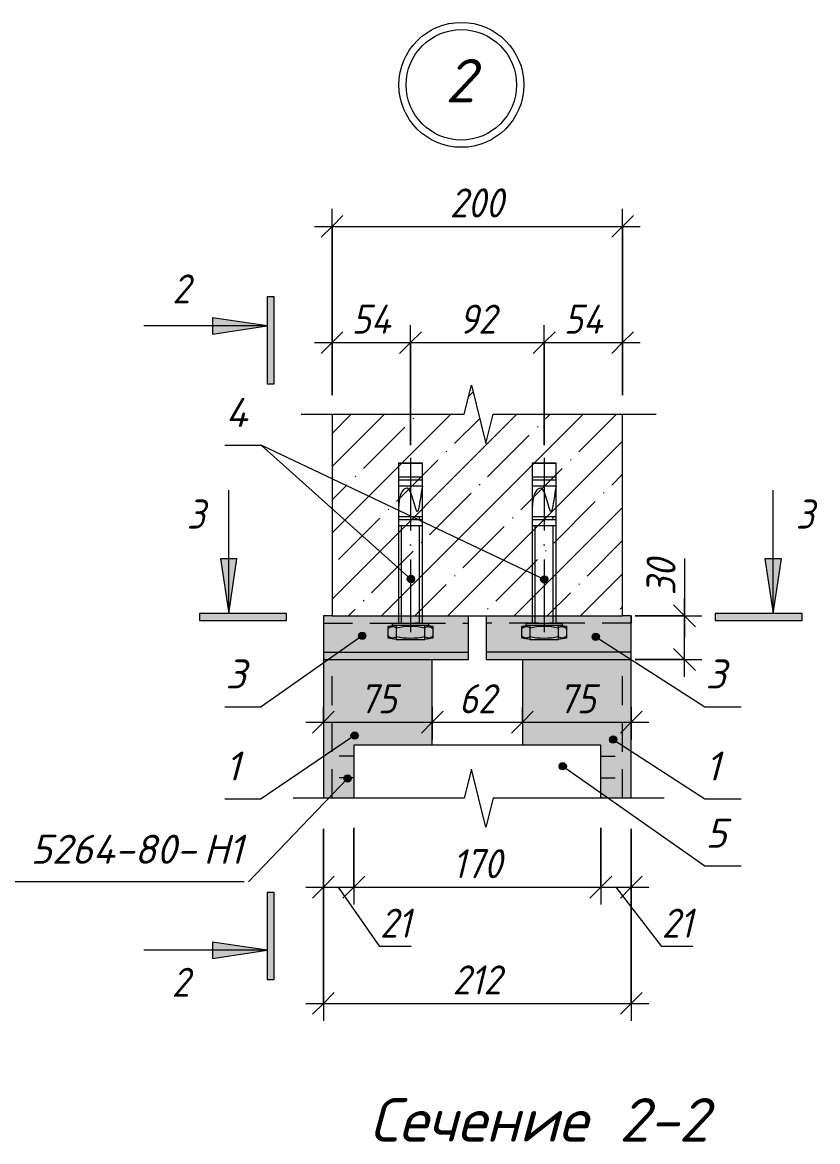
# Model space of a CAD drawing. Header units: millimetres. Extents: x 1525 to 46824, y -520 to 14115.
# Drawn here: x 34330 to 34878, y 3979 to 4749 of the extents above; entities that cross this region are included whole.
import ezdxf

# ---------------------------------------------------------------- set-up
doc = ezdxf.new("R2010")
doc.units = ezdxf.units.MM
for name, pattern in [('200_ШТРИХ_ш1п0_6_', [32, 20, -12]), ('50_200_ШТРИХ_1Т_ш5_п1_п1_', [70, 50, -10, 0, -10]), ('IMPORT-Невидимая', [39.122222, 28.222222, -10.9])]:
    doc.linetypes.add(name, pattern=pattern)
for name, color, linetype, lineweight in [('A-ANNO-DIMS', 7, 'Continuous', 9), ('A-ANNO-DIMS-10', 7, 'Continuous', 9), ('A-ANNO-NOTE', 7, 'Continuous', 9), ('A-DETL', 7, 'Continuous', 9), ('A-DETL-1', 7, 'Continuous', 5), ('A-DETL-2', 7, '200_ШТРИХ_ш1п0_6_', 5), ('A-DETL-3', 7, 'Continuous', 20), ('A-DETL-4', 7, 'IMPORT-Невидимая', 5), ('A-DETL-5', 7, '50_200_ШТРИХ_1Т_ш5_п1_п1_', 5), ('A-DETL-GENF', 7, 'Continuous', 9), ('A-DETL-GENF-1', 7, 'Continuous', 5), ('G-ANNO-TEXT', 7, 'Continuous', 9)]:
    doc.layers.add(name, color=color, linetype=linetype, lineweight=lineweight)
doc.layers.add('A-DETL-GENF-2', color=7, linetype='Continuous', lineweight=9, true_color=0xffffff)
doc.styles.add('ISOCPEUR_B_I', font='', dxfattribs={"height": 30})
doc.styles.add('ISOCPEUR_I_3', font='isocpeui.ttf', dxfattribs={"width": 0.9, "height": 20})
doc.styles.add('ISOCPEUR_I_5', font='isocpeui.ttf', dxfattribs={"height": 20})
doc.styles.get('ISOCPEUR_B_I').set_extended_font_data('ISOCPEUR', italic=True, bold=True)
doc.dimstyles.new('ISO-2_0_0_9К_СРЕДНИЙ_1', dxfattribs={"dimscale": 304.8, "dimtxt": 19.919624, "dimasz": 0.049213, "dimexe": 0.03937, "dimexo": 0, "dimgap": 0, "dimtad": 1, "dimdec": 0, "dimzin": 0, "dimdsep": 46, "dimtxsty": 'ISOCPEUR_I_3', "dimblk1": 'OBLIQUE', "dimblk2": 'OBLIQUE', "dimsah": 1, "dimcen": 0.09, "dimdle": 0.03937, "dimazin": 0, "dimtfac": 1, "dimtdec": 4, "dimtix": 1, "dimtmove": 0, "dimatfit": 3, "dimfxl": 1, "dimtvp": 1, "dimtolj": 1, "dimtzin": 0, "dimarcsym": 2})
doc.dimstyles.new('ISO-2_0_0_9К_СРЕДНИЙ_3', dxfattribs={"dimscale": 304.8, "dimtxt": 19.919624, "dimasz": 0.049213, "dimexe": 0.03937, "dimexo": 0, "dimgap": 0, "dimtad": 1, "dimdec": 0, "dimzin": 0, "dimdsep": 46, "dimtxsty": 'ISOCPEUR_I_3', "dimblk1": 'OBLIQUE', "dimblk2": 'OBLIQUE', "dimsah": 1, "dimcen": 0.09, "dimdle": 0.03937, "dimazin": 0, "dimtfac": 1, "dimtdec": 4, "dimtix": 1, "dimtmove": 1, "dimatfit": 3, "dimfxl": 1, "dimtvp": 1, "dimtolj": 1, "dimtzin": 0, "dimarcsym": 2})

# ---------------------------------------------------------------- blocks, each defined once
blk = doc.blocks.new('DET_Линия разрыва - Линия разрыва-25057212-АР1_Фахверк из 2-х уголков Ф-18_2_ Ф-27_2_Узлы 3 эт_')
at = {"layer": 'A-DETL-GENF'}
for p, q in [((-5, 20), (-10, 0)), ((5, -20), (-5, 20)), ((-10, 0), (-127.72, 0)), ((10, 0), (5, -20)), ((127.72, 0), (10, 0))]:
    blk.add_line(p, q, dxfattribs=at)
blk = doc.blocks.new('DET_Линия разрыва - Линия разрыва-25057213-АР1_Фахверк из 2-х уголков Ф-18_2_ Ф-27_2_Узлы 3 эт_')
at = {"layer": 'A-DETL-GENF'}
for p, q in [((-5, 20), (-10, 0)), ((5, -20), (-5, 20)), ((-10, 0), (-122.1, 0)), ((10, 0), (5, -20)), ((122.1, 0), (10, 0))]:
    blk.add_line(p, q, dxfattribs=at)
blk = doc.blocks.new('DIMBLOCK229-АР1_Фахверк из 2-х уголков Ф-18_2_ Ф-27_2_Узлы 3 эт_')
at = {"layer": 'A-ANNO-DIMS-10'}
for p, q in [((34543.59, 4492.9), (34543.59, 4541.02)), ((34597.59, 4458.33), (34597.59, 4541.02)), ((34531.59, 4529.02), (34597.59, 4529.02)), ((34543.59, 4529.02), (34543.59, 4492.9)), ((34597.59, 4529.02), (34597.59, 4458.33))]:
    blk.add_line(p, q, dxfattribs=at)
at = {"layer": 'A-ANNO-DIMS-10', "lineweight": 20}
for p, q in [((34543.59, 4529.02), (34551.09, 4536.52)), ((34597.59, 4529.02), (34605.09, 4536.52)), ((34543.59, 4529.02), (34536.09, 4521.52)), ((34597.59, 4529.02), (34590.09, 4521.52))]:
    blk.add_line(p, q, dxfattribs=at)
at = {"layer": 'A-ANNO-DIMS-10', "color": 0, "insert": (34557.18, 4555.15), "char_height": 20, "width": 32.1779, "attachment_point": 1, "line_spacing_factor": 1.149209, "style": 'ISOCPEUR_I_3'}
blk.add_mtext('54', dxfattribs=at)
blk = doc.blocks.new('_Oblique')
at = {"color": 0, "linetype": 'ByBlock', "lineweight": -2}
blk.add_line((-0.5, -0.5), (0.5, 0.5), dxfattribs=at)
blk = doc.blocks.new('DIMBLOCK230-АР1_Фахверк из 2-х уголков Ф-18_2_ Ф-27_2_Узлы 3 эт_')
at = {"layer": 'A-ANNO-DIMS-10'}
for p, q in [((34597.59, 4458.33), (34597.59, 4541.02)), ((34689.59, 4458.33), (34689.59, 4541.02)), ((34597.59, 4529.02), (34689.59, 4529.02)), ((34597.59, 4529.02), (34597.59, 4458.33)), ((34689.59, 4529.02), (34689.59, 4458.33))]:
    blk.add_line(p, q, dxfattribs=at)
at = {"layer": 'A-ANNO-DIMS-10', "lineweight": 20}
for p, q in [((34597.59, 4529.02), (34605.09, 4536.52)), ((34689.59, 4529.02), (34697.09, 4536.52)), ((34597.59, 4529.02), (34590.09, 4521.52)), ((34689.59, 4529.02), (34682.09, 4521.52))]:
    blk.add_line(p, q, dxfattribs=at)
at = {"layer": 'A-ANNO-DIMS-10', "color": 0, "insert": (34630.95, 4555.15), "char_height": 20, "width": 30.3391, "attachment_point": 1, "line_spacing_factor": 1.149209, "style": 'ISOCPEUR_I_3'}
blk.add_mtext('92', dxfattribs=at)
blk = doc.blocks.new('DIMBLOCK231-АР1_Фахверк из 2-х уголков Ф-18_2_ Ф-27_2_Узлы 3 эт_')
at = {"layer": 'A-ANNO-DIMS-10'}
for p, q in [((34689.59, 4458.33), (34689.59, 4541.02)), ((34743.59, 4492.9), (34743.59, 4541.02)), ((34689.59, 4529.02), (34755.59, 4529.02)), ((34689.59, 4529.02), (34689.59, 4458.33)), ((34743.59, 4529.02), (34743.59, 4492.9))]:
    blk.add_line(p, q, dxfattribs=at)
at = {"layer": 'A-ANNO-DIMS-10', "lineweight": 20}
for p, q in [((34689.59, 4529.02), (34697.09, 4536.52)), ((34743.59, 4529.02), (34751.09, 4536.52)), ((34689.59, 4529.02), (34682.09, 4521.52)), ((34743.59, 4529.02), (34736.09, 4521.52))]:
    blk.add_line(p, q, dxfattribs=at)
at = {"layer": 'A-ANNO-DIMS-10', "color": 0, "insert": (34703.18, 4555.15), "char_height": 20, "width": 32.1779, "attachment_point": 1, "line_spacing_factor": 1.149209, "style": 'ISOCPEUR_I_3'}
blk.add_mtext('54', dxfattribs=at)
blk = doc.blocks.new('DIMBLOCK232-АР1_Фахверк из 2-х уголков Ф-18_2_ Ф-27_2_Узлы 3 эт_')
at = {"layer": 'A-ANNO-DIMS-10'}
for p, q in [((34612.59, 4278.34), (34612.59, 4255.73)), ((34612.59, 4267.73), (34612.59, 4278.34)), ((34674.59, 4278.34), (34674.59, 4255.73)), ((34674.59, 4267.73), (34674.59, 4278.34)), ((34600.59, 4267.73), (34686.59, 4267.73))]:
    blk.add_line(p, q, dxfattribs=at)
at = {"layer": 'A-ANNO-DIMS-10', "lineweight": 20}
for p, q in [((34612.59, 4267.73), (34620.09, 4275.23)), ((34674.59, 4267.73), (34682.09, 4275.23)), ((34612.59, 4267.73), (34605.09, 4260.23)), ((34674.59, 4267.73), (34667.09, 4260.23))]:
    blk.add_line(p, q, dxfattribs=at)
at = {"layer": 'A-ANNO-DIMS-10', "color": 0, "insert": (34630.95, 4293.86), "char_height": 20, "width": 30.3391, "attachment_point": 1, "line_spacing_factor": 1.149209, "style": 'ISOCPEUR_I_3'}
blk.add_mtext('62', dxfattribs=at)
blk = doc.blocks.new('DIMBLOCK233-АР1_Фахверк из 2-х уголков Ф-18_2_ Ф-27_2_Узлы 3 эт_')
at = {"layer": 'A-ANNO-DIMS-10'}
for p, q in [((34537.59, 4278.34), (34537.59, 4255.73)), ((34537.59, 4267.73), (34537.59, 4278.34)), ((34612.59, 4278.34), (34612.59, 4255.73)), ((34612.59, 4267.73), (34612.59, 4278.34)), ((34525.59, 4267.73), (34624.59, 4267.73))]:
    blk.add_line(p, q, dxfattribs=at)
at = {"layer": 'A-ANNO-DIMS-10', "lineweight": 20}
for p, q in [((34537.59, 4267.73), (34545.09, 4275.23)), ((34612.59, 4267.73), (34620.09, 4275.23)), ((34537.59, 4267.73), (34530.09, 4260.23)), ((34612.59, 4267.73), (34605.09, 4260.23))]:
    blk.add_line(p, q, dxfattribs=at)
at = {"layer": 'A-ANNO-DIMS-10', "color": 0, "insert": (34562.45, 4293.86), "char_height": 20, "width": 30.3391, "attachment_point": 1, "line_spacing_factor": 1.149209, "style": 'ISOCPEUR_I_3'}
blk.add_mtext('75', dxfattribs=at)
blk = doc.blocks.new('DIMBLOCK234-АР1_Фахверк из 2-х уголков Ф-18_2_ Ф-27_2_Узлы 3 эт_')
at = {"layer": 'A-ANNO-DIMS-10'}
for p, q in [((34674.59, 4278.34), (34674.59, 4255.73)), ((34674.59, 4267.73), (34674.59, 4278.34)), ((34749.59, 4278.34), (34749.59, 4255.73)), ((34749.59, 4267.73), (34749.59, 4278.34)), ((34662.59, 4267.73), (34761.59, 4267.73))]:
    blk.add_line(p, q, dxfattribs=at)
at = {"layer": 'A-ANNO-DIMS-10', "lineweight": 20}
for p, q in [((34674.59, 4267.73), (34682.09, 4275.23)), ((34749.59, 4267.73), (34757.09, 4275.23)), ((34674.59, 4267.73), (34667.09, 4260.23)), ((34749.59, 4267.73), (34742.09, 4260.23))]:
    blk.add_line(p, q, dxfattribs=at)
at = {"layer": 'A-ANNO-DIMS-10', "color": 0, "insert": (34699.45, 4293.86), "char_height": 20, "width": 30.3391, "attachment_point": 1, "line_spacing_factor": 1.149209, "style": 'ISOCPEUR_I_3'}
blk.add_mtext('75', dxfattribs=at)
blk = doc.blocks.new('DIMBLOCK235-АР1_Фахверк из 2-х уголков Ф-18_2_ Ф-27_2_Узлы 3 эт_')
at = {"layer": 'A-ANNO-DIMS-10'}
for p, q in [((34537.59, 4194.31), (34537.59, 4062.19)), ((34537.59, 4074.19), (34537.59, 4194.31)), ((34749.59, 4194.31), (34749.59, 4062.19)), ((34749.59, 4074.19), (34749.59, 4194.31)), ((34525.59, 4074.19), (34761.59, 4074.19))]:
    blk.add_line(p, q, dxfattribs=at)
at = {"layer": 'A-ANNO-DIMS-10', "lineweight": 20}
for p, q in [((34537.59, 4074.19), (34545.09, 4081.69)), ((34749.59, 4074.19), (34757.09, 4081.69)), ((34537.59, 4074.19), (34530.09, 4066.69)), ((34749.59, 4074.19), (34742.09, 4066.69))]:
    blk.add_line(p, q, dxfattribs=at)
at = {"layer": 'A-ANNO-DIMS-10', "color": 0, "insert": (34626.55, 4100.32), "char_height": 20, "width": 40.9118, "attachment_point": 1, "line_spacing_factor": 1.149209, "style": 'ISOCPEUR_I_3'}
blk.add_mtext('212', dxfattribs=at)
blk = doc.blocks.new('DIMBLOCK236-АР1_Фахверк из 2-х уголков Ф-18_2_ Ф-27_2_Узлы 3 эт_')
at = {"layer": 'A-ANNO-DIMS-10'}
for p, q in [((34786.18, 4380.29), (34786.18, 4355)), ((34786.18, 4355), (34786.18, 4325.91)), ((34786.18, 4298.91), (34786.18, 4352.91)), ((34752.19, 4340.91), (34798.18, 4340.91)), ((34786.18, 4340.91), (34752.19, 4340.91)), ((34752.19, 4310.91), (34798.18, 4310.91)), ((34786.18, 4310.91), (34752.19, 4310.91))]:
    blk.add_line(p, q, dxfattribs=at)
at = {"layer": 'A-ANNO-DIMS-10', "lineweight": 20}
for p, q in [((34786.18, 4340.91), (34778.68, 4348.41)), ((34786.18, 4340.91), (34793.68, 4333.41)), ((34786.18, 4310.91), (34778.68, 4318.41)), ((34786.18, 4310.91), (34793.68, 4303.41))]:
    blk.add_line(p, q, dxfattribs=at)
at = {"layer": 'A-ANNO-DIMS-10', "color": 0, "insert": (34760.05, 4355), "char_height": 20, "width": 30.3391, "attachment_point": 1, "rotation": 90, "line_spacing_factor": 1.149209, "style": 'ISOCPEUR_I_3'}
blk.add_mtext('30', dxfattribs=at)
blk = doc.blocks.new('_AT__Текстовая выноска1 - _AT__Текстовая выноска-30601245-АР1_Фахверк из 2-х уголков Ф-18_2_ Ф-27_2_Узлы 3 эт_')
at = {"layer": 'A-ANNO-NOTE'}
blk.add_line((0, 0), (2.5, 0), dxfattribs=at)
blk = doc.blocks.new('DIMBLOCK237-АР1_Фахверк из 2-х уголков Ф-18_2_ Ф-27_2_Узлы 3 эт_')
at = {"layer": 'A-ANNO-DIMS-10'}
for p, q in [((34543.59, 4510.87), (34543.59, 4621.02)), ((34743.59, 4510.87), (34743.59, 4621.02)), ((34531.59, 4609.02), (34755.59, 4609.02)), ((34543.59, 4609.02), (34543.59, 4510.87)), ((34743.59, 4609.02), (34743.59, 4510.87))]:
    blk.add_line(p, q, dxfattribs=at)
at = {"layer": 'A-ANNO-DIMS-10', "lineweight": 20}
for p, q in [((34543.59, 4609.02), (34551.09, 4616.52)), ((34743.59, 4609.02), (34751.09, 4616.52)), ((34543.59, 4609.02), (34536.09, 4601.52)), ((34743.59, 4609.02), (34736.09, 4601.52))]:
    blk.add_line(p, q, dxfattribs=at)
at = {"layer": 'A-ANNO-DIMS-10', "color": 0, "insert": (34624.63, 4635.15), "char_height": 20, "width": 45.5087, "attachment_point": 1, "line_spacing_factor": 1.149209, "style": 'ISOCPEUR_I_3'}
blk.add_mtext('200', dxfattribs=at)
blk = doc.blocks.new('_AT__Текстовая выноска 2_0 - _AT__Текстовая выноска 2_0-30620700-АР1_Фахверк из 2-х уголков Ф-18_2_ Ф-27_2_Узлы 3 эт_')
at = {"layer": 'A-ANNO-NOTE'}
blk.add_line((0, 0), (23, 0), dxfattribs=at)
blk = doc.blocks.new('DIMBLOCK238-АР1_Фахверк из 2-х уголков Ф-18_2_ Ф-27_2_Узлы 3 эт_')
at = {"layer": 'A-ANNO-DIMS-10'}
for p, q in [((34537.59, 4194.31), (34537.59, 4142.19)), ((34537.59, 4154.19), (34537.59, 4194.31)), ((34558.59, 4194.89), (34558.59, 4142.19)), ((34558.59, 4154.19), (34558.59, 4194.89)), ((34525.59, 4154.19), (34558.59, 4154.19)), ((34576.57, 4113.26), (34548.09, 4154.19)), ((34598.03, 4113.26), (34576.57, 4113.26))]:
    blk.add_line(p, q, dxfattribs=at)
at = {"layer": 'A-ANNO-DIMS-10', "lineweight": 20}
for p, q in [((34537.59, 4154.19), (34545.09, 4161.69)), ((34558.59, 4154.19), (34566.09, 4161.69)), ((34537.59, 4154.19), (34530.09, 4146.69)), ((34558.59, 4154.19), (34551.09, 4146.69))]:
    blk.add_line(p, q, dxfattribs=at)
at = {"layer": 'A-ANNO-DIMS-10', "color": 0, "insert": (34576.57, 4139.39), "char_height": 20, "width": 25.7423, "attachment_point": 1, "line_spacing_factor": 1.149209, "style": 'ISOCPEUR_I_3'}
blk.add_mtext('21', dxfattribs=at)
blk = doc.blocks.new('DIMBLOCK239-АР1_Фахверк из 2-х уголков Ф-18_2_ Ф-27_2_Узлы 3 эт_')
at = {"layer": 'A-ANNO-DIMS-10'}
for p, q in [((34558.59, 4194.89), (34558.59, 4142.19)), ((34558.59, 4154.19), (34558.59, 4194.89)), ((34728.59, 4194.89), (34728.59, 4142.19)), ((34728.59, 4154.19), (34728.59, 4194.89)), ((34558.59, 4154.19), (34728.59, 4154.19))]:
    blk.add_line(p, q, dxfattribs=at)
at = {"layer": 'A-ANNO-DIMS-10', "lineweight": 20}
for p, q in [((34558.59, 4154.19), (34566.09, 4161.69)), ((34728.59, 4154.19), (34736.09, 4161.69)), ((34558.59, 4154.19), (34551.09, 4146.69)), ((34728.59, 4154.19), (34721.09, 4146.69))]:
    blk.add_line(p, q, dxfattribs=at)
at = {"layer": 'A-ANNO-DIMS-10', "color": 0, "insert": (34626.55, 4180.32), "char_height": 20, "width": 40.9118, "attachment_point": 1, "line_spacing_factor": 1.149209, "style": 'ISOCPEUR_I_3'}
blk.add_mtext('170', dxfattribs=at)
blk = doc.blocks.new('DIMBLOCK240-АР1_Фахверк из 2-х уголков Ф-18_2_ Ф-27_2_Узлы 3 эт_')
at = {"layer": 'A-ANNO-DIMS-10'}
for p, q in [((34728.59, 4194.89), (34728.59, 4142.19)), ((34728.59, 4154.19), (34728.59, 4194.89)), ((34749.59, 4194.31), (34749.59, 4142.19)), ((34749.59, 4154.19), (34749.59, 4194.31)), ((34728.59, 4154.19), (34761.59, 4154.19)), ((34770.58, 4113.26), (34739.09, 4154.19)), ((34792.04, 4113.26), (34770.58, 4113.26))]:
    blk.add_line(p, q, dxfattribs=at)
at = {"layer": 'A-ANNO-DIMS-10', "lineweight": 20}
for p, q in [((34728.59, 4154.19), (34736.09, 4161.69)), ((34749.59, 4154.19), (34757.09, 4161.69)), ((34728.59, 4154.19), (34721.09, 4146.69)), ((34749.59, 4154.19), (34742.09, 4146.69))]:
    blk.add_line(p, q, dxfattribs=at)
at = {"layer": 'A-ANNO-DIMS-10', "color": 0, "insert": (34770.58, 4139.39), "char_height": 20, "width": 25.7423, "attachment_point": 1, "line_spacing_factor": 1.149209, "style": 'ISOCPEUR_I_3'}
blk.add_mtext('21', dxfattribs=at)

msp = doc.modelspace()

# ---------------------------------------------------------------- hatches: boundary and pattern name
at = {"layer": 'A-ANNO-NOTE'}
h = msp.add_hatch(color=256, dxfattribs=at)
edge = h.paths.add_edge_path(flags=0)
edge.add_arc((34597.88868, 4366.27341), 2.5, 0, 360)
h = msp.add_hatch(color=256, dxfattribs=at)
edge = h.paths.add_edge_path(flags=0)
edge.add_arc((34689.68266, 4366.02316), 2.5, 0, 360)
h = msp.add_hatch(color=256, dxfattribs=at)
edge = h.paths.add_edge_path(flags=0)
edge.add_arc((34564.40183, 4327.13891), 2.5, 0, 360)
h = msp.add_hatch(color=256, dxfattribs=at)
edge = h.paths.add_edge_path(flags=0)
edge.add_arc((34725.11098, 4326.52167), 2.5, 0, 360)
h = msp.add_hatch(color=256, dxfattribs=at)
edge = h.paths.add_edge_path(flags=0)
edge.add_arc((34559.1131, 4258.47522), 2.5, 0, 360)
h = msp.add_hatch(color=256, dxfattribs=at)
edge = h.paths.add_edge_path(flags=0)
edge.add_arc((34737.09087, 4255.73011), 2.5, 0, 360)
h = msp.add_hatch(color=256, dxfattribs=at)
edge = h.paths.add_edge_path(flags=0)
edge.add_arc((34702.39407, 4237.35559), 2.5, 0, 360)
h = msp.add_hatch(color=256, dxfattribs=at)
edge = h.paths.add_edge_path(flags=0)
edge.add_arc((34554.3089, 4229.01467), 2.5, 0, 360)
at = {"layer": 'A-DETL-GENF'}
for points in [[(34503.66932, 4500.5861), (34503.66932, 4560.46287), (34498.98161, 4560.46287), (34498.98161, 4500.5861)], [(34461.26291, 4534.80507), (34498.98161, 4540.46287), (34461.26291, 4546.12068), (34461.26291, 4540.46287)], [(34472.40997, 4342.51399), (34478.06778, 4380.23269), (34466.75216, 4380.23269)], [(34847.27409, 4342.51399), (34852.93189, 4380.23269), (34841.61628, 4380.23269)], [(34512.28674, 4337.82628), (34512.28674, 4342.51399), (34452.40997, 4342.51399), (34452.40997, 4337.82628), (34472.40997, 4337.82628)], [(34867.27409, 4337.82628), (34867.27409, 4342.51399), (34807.39732, 4342.51399), (34807.39732, 4337.82628), (34847.27409, 4337.82628)], [(34498.98161, 4090.69176), (34503.66932, 4090.69176), (34503.66932, 4150.56853), (34498.98161, 4150.56853), (34498.98161, 4105.03395)], [(34461.26291, 4105.03395), (34498.98161, 4110.69176), (34461.26291, 4116.34956), (34461.26291, 4110.69176)]]:
    msp.add_hatch(color=256, dxfattribs=at).paths.add_polyline_path(points, flags=0)
at = {"layer": 'A-DETL-GENF-1'}
h = msp.add_hatch(dxfattribs=at)
h.set_pattern_fill('FP_8', color=256, style=0, pattern_type=2)
h.set_pattern_definition([(45, (28685.753, 0), (-22.80985, 22.80985), []), (45, (28708.563, 0), (-22.80985, 22.80985), [40.323, -8.065, 0.671, -7.394])])
h.paths.add_polyline_path([(34654.50802, 4340.91086), (34743.59203, 4340.91086), (34743.59203, 4479.66157), (34654.50802, 4479.66157), (34649.50802, 4459.66157), (34639.50802, 4499.66157), (34634.50802, 4479.66157), (34543.59203, 4479.66157), (34543.59203, 4340.91086), (34649.59203, 4340.91086)], flags=0)
at = {"layer": 'A-DETL-GENF-2'}
for points in [[(34637.59203, 4310.91086), (34637.59203, 4340.91086), (34537.59203, 4340.91086), (34537.59203, 4310.91086), (34612.59203, 4310.91086)], [(34649.59203, 4310.91086), (34749.59203, 4310.91086), (34749.59203, 4340.91086), (34649.59203, 4340.91086)], [(34558.59203, 4215.41014), (34558.59203, 4251.91086), (34612.59203, 4251.91086), (34612.59203, 4310.91086), (34537.59203, 4310.91086), (34537.59203, 4215.41014)], [(34728.59203, 4215.41014), (34749.59203, 4215.41014), (34749.59203, 4310.91086), (34674.59203, 4310.91086), (34674.59203, 4251.91086), (34728.59203, 4251.91086), (34728.59203, 4224.83543)]]:
    msp.add_hatch(color=256, dxfattribs=at).paths.add_polyline_path(points, flags=0)

# ---------------------------------------------------------------- linework, layer by layer
at = {"layer": 'A-ANNO-NOTE'}
for p, q in [((34689.68266, 4366.02316), (34494.853, 4458.37977)), ((34597.88868, 4366.27341), (34494.853, 4458.37977)), ((34564.40183, 4327.13891), (34494.853, 4278.36783)), ((34725.11098, 4326.52167), (34800.32481, 4278.36783)), ((34559.1131, 4258.47522), (34494.853, 4215.01584)), ((34737.09087, 4255.73011), (34800.32481, 4215.01584)), ((34702.39407, 4237.35559), (34800.32481, 4168.75425)), ((34554.3089, 4229.01467), (34486.09542, 4157.72957))]:
    msp.add_line(p, q, dxfattribs=at)
for centre in [(34597.88868, 4366.27341), (34689.68266, 4366.02316), (34564.40183, 4327.13891), (34725.11098, 4326.52167), (34559.1131, 4258.47522), (34737.09087, 4255.73011), (34702.39407, 4237.35559), (34554.3089, 4229.01467)]:
    msp.add_circle(centre, 2.5, dxfattribs=at)
at = {"layer": 'A-DETL'}
for p, q in [((34543.59203, 4340.91086), (34537.59203, 4340.91086)), ((34537.59203, 4340.91086), (34537.59203, 4310.91086)), ((34637.59203, 4310.91086), (34637.59203, 4340.91086)), ((34649.59203, 4340.91086), (34649.59203, 4310.91086)), ((34749.59203, 4340.91086), (34743.59203, 4340.91086)), ((34749.59203, 4310.91086), (34749.59203, 4340.91086)), ((34537.59203, 4315.91086), (34637.59203, 4315.91086)), ((34749.59203, 4315.91086), (34649.59203, 4315.91086)), ((34537.59203, 4310.91086), (34537.59203, 4215.41014)), ((34537.59203, 4310.91086), (34637.59203, 4310.91086)), ((34612.59203, 4251.91086), (34612.59203, 4310.91086)), ((34649.59203, 4310.91086), (34749.59203, 4310.91086)), ((34674.59203, 4310.91086), (34674.59203, 4251.91086)), ((34749.59203, 4215.41014), (34749.59203, 4310.91086)), ((34728.59203, 4251.91086), (34558.59203, 4251.91086)), ((34558.59203, 4251.91086), (34558.59203, 4215.41014)), ((34728.59203, 4215.41014), (34728.59203, 4251.91086))]:
    msp.add_line(p, q, dxfattribs=at)
at = {"layer": 'A-DETL-1'}
for p, q in [((34498.98161, 4560.46287), (34498.98161, 4540.46287)), ((34503.66932, 4560.46287), (34498.98161, 4560.46287)), ((34503.66932, 4500.5861), (34503.66932, 4560.46287)), ((34461.26291, 4546.12068), (34461.26291, 4534.80507)), ((34498.98161, 4540.46287), (34461.26291, 4546.12068)), ((34498.98161, 4540.46287), (34413.98161, 4540.46287)), ((34461.26291, 4534.80507), (34498.98161, 4540.46287)), ((34498.98161, 4540.46287), (34498.98161, 4500.5861)), ((34498.98161, 4500.5861), (34503.66932, 4500.5861)), ((34589.32593, 4445.91086), (34605.85813, 4445.91086)), ((34605.85813, 4445.91086), (34589.32593, 4445.91086)), ((34589.32593, 4445.91086), (34589.32593, 4335.91086)), ((34605.85813, 4335.91086), (34605.85813, 4445.91086)), ((34681.32593, 4445.91086), (34697.85813, 4445.91086)), ((34697.85813, 4445.91086), (34681.32593, 4445.91086)), ((34681.32593, 4445.91086), (34681.32593, 4335.91086)), ((34697.85813, 4335.91086), (34697.85813, 4445.91086)), ((34605.85813, 4434.2641), (34589.32593, 4434.2641)), ((34605.85813, 4430.13105), (34589.32593, 4430.13105)), ((34604.8862, 4436.33062), (34590.29786, 4436.33062)), ((34697.85813, 4434.2641), (34681.32593, 4434.2641)), ((34697.85813, 4430.13105), (34681.32593, 4430.13105)), ((34696.8862, 4436.33062), (34682.29786, 4436.33062)), ((34472.40997, 4342.51399), (34472.40997, 4427.51399)), ((34847.27409, 4342.51399), (34847.27409, 4427.51399)), ((34605.85813, 4409.16812), (34589.32593, 4409.16812)), ((34605.85813, 4407.10159), (34589.32593, 4407.10159)), ((34603.70287, 4407.10159), (34603.70287, 4409.16812)), ((34603.7916, 4407.10159), (34603.7916, 4409.16812)), ((34697.85813, 4409.16812), (34681.32593, 4409.16812)), ((34697.85813, 4407.10159), (34681.32593, 4407.10159)), ((34695.70287, 4407.10159), (34695.70287, 4409.16812)), ((34695.7916, 4407.10159), (34695.7916, 4409.16812)), ((34605.85813, 4402.96854), (34589.32593, 4402.96854)), ((34591.43437, 4335.91086), (34591.43437, 4402.96854)), ((34603.74968, 4335.91086), (34603.74968, 4402.96854)), ((34697.85813, 4402.96854), (34681.32593, 4402.96854)), ((34683.43437, 4335.91086), (34683.43437, 4402.96854)), ((34695.74968, 4335.91086), (34695.74968, 4402.96854)), ((34466.75216, 4380.23269), (34472.40997, 4342.51399)), ((34478.06778, 4380.23269), (34466.75216, 4380.23269)), ((34472.40997, 4342.51399), (34478.06778, 4380.23269)), ((34852.93189, 4380.23269), (34841.61628, 4380.23269)), ((34841.61628, 4380.23269), (34847.27409, 4342.51399)), ((34847.27409, 4342.51399), (34852.93189, 4380.23269)), ((34452.40997, 4342.51399), (34452.40997, 4337.82628)), ((34472.40997, 4342.51399), (34452.40997, 4342.51399)), ((34452.40997, 4337.82628), (34512.28674, 4337.82628)), ((34512.28674, 4342.51399), (34472.40997, 4342.51399)), ((34512.28674, 4337.82628), (34512.28674, 4342.51399)), ((34847.27409, 4342.51399), (34807.39732, 4342.51399)), ((34807.39732, 4342.51399), (34807.39732, 4337.82628)), ((34807.39732, 4337.82628), (34867.27409, 4337.82628)), ((34867.27409, 4342.51399), (34847.27409, 4342.51399)), ((34867.27409, 4337.82628), (34867.27409, 4342.51399)), ((34582.1841, 4333.70619), (34587.67271, 4334.47505)), ((34582.1841, 4325.51291), (34582.1841, 4333.70619)), ((34584.91734, 4335.91086), (34584.91734, 4334.47505)), ((34584.91734, 4335.91086), (34610.26671, 4335.91086)), ((34584.91734, 4334.47505), (34610.26671, 4334.47505)), ((34587.67271, 4334.47505), (34587.67271, 4324.72659)), ((34587.67271, 4334.47505), (34607.51135, 4334.47505)), ((34603.13561, 4335.91086), (34601.09288, 4335.91086)), ((34607.51135, 4324.72659), (34607.51135, 4334.47505)), ((34607.51135, 4334.47505), (34612.99995, 4333.70619)), ((34610.26671, 4334.47505), (34610.26671, 4335.91086)), ((34612.99995, 4333.70619), (34612.99995, 4325.51291)), ((34674.1841, 4333.70619), (34679.67271, 4334.47505)), ((34674.1841, 4325.51291), (34674.1841, 4333.70619)), ((34676.91734, 4335.91086), (34676.91734, 4334.47505)), ((34676.91734, 4335.91086), (34702.26671, 4335.91086)), ((34676.91734, 4334.47505), (34702.26671, 4334.47505)), ((34679.67271, 4334.47505), (34679.67271, 4324.72659)), ((34679.67271, 4334.47505), (34699.51135, 4334.47505)), ((34695.13561, 4335.91086), (34693.09288, 4335.91086)), ((34699.51135, 4324.72659), (34699.51135, 4334.47505)), ((34699.51135, 4334.47505), (34704.99995, 4333.70619)), ((34702.26671, 4334.47505), (34702.26671, 4335.91086)), ((34704.99995, 4333.70619), (34704.99995, 4325.51291)), ((34587.67271, 4324.74405), (34582.1841, 4325.51291)), ((34587.67271, 4324.72659), (34607.51135, 4324.72659)), ((34612.99995, 4325.51291), (34607.51135, 4324.74405)), ((34679.67271, 4324.74405), (34674.1841, 4325.51291)), ((34679.67271, 4324.72659), (34699.51135, 4324.72659)), ((34704.99995, 4325.51291), (34699.51135, 4324.74405)), ((34558.59203, 4244.41086), (34548.59203, 4244.41086)), ((34728.59203, 4244.41086), (34738.59203, 4244.41086)), ((34558.59203, 4229.41086), (34548.59203, 4229.41086)), ((34728.59203, 4229.41086), (34738.59203, 4229.41086)), ((34503.66932, 4150.56853), (34498.98161, 4150.56853)), ((34498.98161, 4150.56853), (34498.98161, 4110.69176)), ((34503.66932, 4090.69176), (34503.66932, 4150.56853)), ((34498.98161, 4110.69176), (34461.26291, 4116.34956)), ((34461.26291, 4116.34956), (34461.26291, 4105.03395)), ((34498.98161, 4110.69176), (34413.98161, 4110.69176)), ((34461.26291, 4105.03395), (34498.98161, 4110.69176)), ((34498.98161, 4110.69176), (34498.98161, 4090.69176)), ((34498.98161, 4090.69176), (34503.66932, 4090.69176))]:
    msp.add_line(p, q, dxfattribs=at)
for radius in [43, 38]:
    msp.add_circle((34632.59203, 4706.41365), radius, dxfattribs=at)
for centre, radius, start, end in [((34590.50653, 4434.97066), 1.37588, 98.72344894, 149.10051461), ((34604.67753, 4434.97066), 1.37588, 30.89948546, 81.27655106), ((34682.50653, 4434.97066), 1.37588, 98.72344894, 149.10051461), ((34696.67753, 4434.97066), 1.37588, 30.89948546, 81.27655106), ((34585.31296, 4329.16811), 4.22871, 56.08031184, 137.72360384), ((34597.59203, 4290.75203), 42.8477, 76.61449587, 103.38550413), ((34609.8711, 4329.16811), 4.22871, 42.27639616, 123.91968815), ((34677.31296, 4329.16811), 4.22871, 56.08031184, 137.72360384), ((34689.59203, 4290.75203), 42.8477, 76.61449587, 103.38550413), ((34701.8711, 4329.16811), 4.22871, 42.27639615, 123.91968815), ((34585.31296, 4330.03352), 4.22871, 222.27639616, 303.91968816), ((34597.59203, 4368.44961), 42.8477, 256.61449587, 283.38550413), ((34609.8711, 4330.03352), 4.22871, 236.08031185, 317.72360385), ((34677.31296, 4330.03352), 4.22871, 222.27639616, 303.91968816), ((34689.59203, 4368.44961), 42.8477, 256.61449587, 283.38550413), ((34701.8711, 4330.03352), 4.22871, 236.08031185, 317.72360384)]:
    msp.add_arc(centre, radius, start, end, dxfattribs=at)
for points in [[(34605.85813, 4430.13105), (34604.67829, 4425.41441), (34602.21634, 4399.95592), (34598.45527, 4437.42804), (34589.32593, 4425.44026), (34589.32593, 4414.44226)], [(34697.85813, 4430.13105), (34696.67829, 4425.41441), (34694.21634, 4399.95592), (34690.45527, 4437.42804), (34681.32593, 4425.44026), (34681.32593, 4414.44226)]]:
    msp.add_open_spline(points, degree=3, knots=[3.947127755, 3.947127755, 3.947127755, 3.947127755, 10.095996178, 20.129436715, 28.583815858, 28.583815858, 28.583815858, 28.583815858], dxfattribs=at)
at = {"layer": 'A-DETL-2'}
for p, q in [((34537.59203, 4335.91086), (34637.59203, 4335.91086)), ((34749.59203, 4335.91086), (34649.59203, 4335.91086)), ((34543.59203, 4215.41014), (34543.59203, 4310.91086)), ((34743.59203, 4215.41014), (34743.59203, 4310.91086))]:
    msp.add_line(p, q, dxfattribs=at)
at = {"layer": 'A-DETL-3'}
for p, q in [((34543.59203, 4479.66157), (34543.59203, 4340.91086)), ((34743.59203, 4340.91086), (34743.59203, 4479.66157)), ((34543.59203, 4340.91086), (34743.59203, 4340.91086))]:
    msp.add_line(p, q, dxfattribs=at)
at = {"layer": 'A-DETL-4'}
for p, q in [((34537.59203, 4340.91086), (34537.59203, 4335.91086)), ((34749.59203, 4340.91086), (34749.59203, 4335.91086))]:
    msp.add_line(p, q, dxfattribs=at)
at = {"layer": 'A-DETL-5'}
for p, q in [((34597.59203, 4449.72659), (34597.59203, 4319.72659)), ((34689.59203, 4449.72659), (34689.59203, 4319.72659))]:
    msp.add_line(p, q, dxfattribs=at)

# ---------------------------------------------------------------- block references
at = {"layer": 'A-ANNO-NOTE', "xscale": 10, "yscale": 10, "zscale": 10}
for p in [(34469.853, 4458.37977), (34469.853, 4278.36783), (34800.32481, 4278.36783), (34469.853, 4215.01584), (34800.32481, 4215.01584), (34800.32481, 4168.75425)]:
    msp.add_blockref('_AT__Текстовая выноска1 - _AT__Текстовая выноска-30601245-АР1_Фахверк из 2-х уголков Ф-18_2_ Ф-27_2_Узлы 3 эт_', p, dxfattribs=at)
at = {"layer": 'A-ANNO-NOTE', "xscale": 10, "yscale": 10, "zscale": 10, "rotation": 180}
msp.add_blockref('_AT__Текстовая выноска 2_0 - _AT__Текстовая выноска 2_0-30620700-АР1_Фахверк из 2-х уголков Ф-18_2_ Ф-27_2_Узлы 3 эт_', (34483.18741, 4157.72957), dxfattribs=at)
at = {"layer": 'A-DETL-GENF', "rotation": 180}
msp.add_blockref('DET_Линия разрыва - Линия разрыва-25057213-АР1_Фахверк из 2-х уголков Ф-18_2_ Ф-27_2_Узлы 3 эт_', (34644.50802, 4479.66157), dxfattribs=at)
at = {"layer": 'A-DETL-GENF'}
msp.add_blockref('DET_Линия разрыва - Линия разрыва-25057212-АР1_Фахверк из 2-х уголков Ф-18_2_ Ф-27_2_Узлы 3 эт_', (34644.55795, 4215.41014), dxfattribs=at)

# ---------------------------------------------------------------- texts
at = {"layer": 'A-ANNO-NOTE', "char_height": 20, "attachment_point": 1, "style": 'ISOCPEUR_I_5'}
for s, insert, width in [('\\fISOCPEUR|b0|i1|c204|p34|;4', (34470.26317, 4490.90657), 20.843875), ('\\fISOCPEUR|b0|i1|c204|p34|;3', (34470.26317, 4310.89464), 17.637125), ('\\fISOCPEUR|b0|i1|c204|p34|;3', (34800.73499, 4310.89464), 17.637125), ('\\fISOCPEUR|b0|i1|c204|p34|;1', (34470.26317, 4247.54264), 12.827), ('\\fISOCPEUR|b0|i1|c204|p34|;1', (34800.73499, 4247.54264), 12.827), ('\\fISOCPEUR|b0|i1|c204|p34|;5', (34800.73499, 4201.28105), 17.637125), (' 5264-80-', (34323.37724, 4190.25637), 159.5358125), ('\\fISOCPEUR|b0|i1|c204|p34|;Н', (34455.00744, 4190.25637), 20.843875), ('\\fISOCPEUR|b0|i1|c204|p34|;1', (34472.20536, 4190.25637), 12.827)]:
    msp.add_mtext(s, dxfattribs=dict(at, insert=insert, width=width))
at = {"layer": 'G-ANNO-TEXT', "attachment_point": 1}
for s, insert, char_height, width, style in [('\\fISOCPEUR|b1|i1|c204|p34|;2', (34621.4495, 4724.27309), 30, 26.4556875, 'ISOCPEUR_B_I'), ('\\fISOCPEUR|b0|i1|c204|p34|;\\W.9;2', (34433.6053, 4575.94925), 20, 15.8734125, 'ISOCPEUR_I_3'), ('\\fISOCPEUR|b0|i1|c204|p34|;\\W.9;3', (34443.49375, 4420.94925), 20, 15.8734125, 'ISOCPEUR_I_3'), ('\\fISOCPEUR|b0|i1|c204|p34|;\\W.9;3', (34862.73899, 4420.94925), 20, 15.8734125, 'ISOCPEUR_I_3'), ('\\fISOCPEUR|b0|i1|c204|p34|;\\W.9;2', (34433.19187, 4098.67814), 20, 15.8734125, 'ISOCPEUR_I_3'), ('Сечение', (34569.33532, 4009.01857), 30, 185.1898125, 'ISOCPEUR_B_I'), (' 2-2', (34722.1322, 4009.01857), 30, 102.616, 'ISOCPEUR_B_I')]:
    msp.add_mtext(s, dxfattribs=dict(at, insert=insert, char_height=char_height, width=width, style=style))

# ---------------------------------------------------------------- dimensions: what is measured, and where the dimension line sits
at = {"layer": 'A-ANNO-DIMS'}
for base, p1, p2, override, picture, middle in [((34743.59203, 4609.01767), (34543.59203, 4510.87068), (34743.59203, 4510.87068), {"dimpost": '<>', "dimfxl": 200}, 'DIMBLOCK237-АР1_Фахверк из 2-х уголков Ф-18_2_ Ф-27_2_Узлы 3 эт_', (34643.59203, 4619.01767)), ((34597.59203, 4529.01767), (34543.59203, 4492.89594), (34597.59203, 4458.32839), {"dimpost": '<>', "dimfxl": 64.116422}, 'DIMBLOCK229-АР1_Фахверк из 2-х уголков Ф-18_2_ Ф-27_2_Узлы 3 эт_', (34570.59203, 4539.01767)), ((34689.59203, 4529.01767), (34597.59203, 4458.32839), (34689.59203, 4458.32839), {"dimpost": '<>', "dimfxl": 92}, 'DIMBLOCK230-АР1_Фахверк из 2-х уголков Ф-18_2_ Ф-27_2_Узлы 3 эт_', (34643.59203, 4539.01767)), ((34743.59203, 4529.01767), (34689.59203, 4458.32839), (34743.59203, 4492.89594), {"dimpost": '<>', "dimfxl": 64.116422}, 'DIMBLOCK231-АР1_Фахверк из 2-х уголков Ф-18_2_ Ф-27_2_Узлы 3 эт_', (34716.59203, 4539.01767)), ((34612.59203, 4267.73235), (34537.59203, 4278.33895), (34612.59203, 4278.33895), {"dimpost": '<>', "dimfxl": 75}, 'DIMBLOCK233-АР1_Фахверк из 2-х уголков Ф-18_2_ Ф-27_2_Узлы 3 эт_', (34575.09203, 4277.86114)), ((34674.59203, 4267.73235), (34612.59203, 4278.33895), (34674.59203, 4278.33895), {"dimpost": '<>', "dimfxl": 62}, 'DIMBLOCK232-АР1_Фахверк из 2-х уголков Ф-18_2_ Ф-27_2_Узлы 3 эт_', (34643.59203, 4277.73235)), ((34749.59203, 4267.73235), (34674.59203, 4278.33895), (34749.59203, 4278.33895), {"dimpost": '<>', "dimfxl": 75}, 'DIMBLOCK234-АР1_Фахверк из 2-х уголков Ф-18_2_ Ф-27_2_Узлы 3 эт_', (34712.09203, 4277.86114)), ((34749.59203, 4074.1944), (34537.59203, 4194.31243), (34749.59203, 4194.31243), {"dimpost": '<>', "dimfxl": 212}, 'DIMBLOCK235-АР1_Фахверк из 2-х уголков Ф-18_2_ Ф-27_2_Узлы 3 эт_', (34643.59203, 4084.1944)), ((34728.59203, 4154.1944), (34558.59203, 4194.88559), (34728.59203, 4194.88559), {"dimpost": '<>', "dimfxl": 170}, 'DIMBLOCK239-АР1_Фахверк из 2-х уголков Ф-18_2_ Ф-27_2_Узлы 3 эт_', (34643.59203, 4164.32318))]:
    dim = msp.add_linear_dim(base=base, p1=p1, p2=p2, dimstyle='ISO-2_0_0_9К_СРЕДНИЙ_1', override=override, dxfattribs=at)
    dim.commit()
    dim.dimension.update_dxf_attribs({"geometry": picture, "text_midpoint": middle})
dim = msp.add_linear_dim(base=(34786.18011, 4340.91086), p1=(34752.19384, 4310.91086), p2=(34752.19384, 4340.91086), angle=90, dimstyle='ISO-2_0_0_9К_СРЕДНИЙ_3', override={"dimpost": '<>', "dimfxl": 30}, dxfattribs=at)
dim.commit()
dim.dimension.update_dxf_attribs({"geometry": 'DIMBLOCK236-АР1_Фахверк из 2-х уголков Ф-18_2_ Ф-27_2_Узлы 3 эт_', "text_midpoint": (34773.38433, 4370.17271), "dimtype": 160, "text_rotation": 90})
for base, p1, p2, picture, middle in [((34558.59203, 4154.1944), (34537.59203, 4194.31243), (34558.59203, 4194.88559), 'DIMBLOCK238-АР1_Фахверк из 2-х уголков Ф-18_2_ Ф-27_2_Узлы 3 эт_', (34589.44535, 4126.05713)), ((34749.59203, 4154.1944), (34728.59203, 4194.88559), (34749.59203, 4194.31243), 'DIMBLOCK240-АР1_Фахверк из 2-х уголков Ф-18_2_ Ф-27_2_Узлы 3 эт_', (34783.45486, 4126.05713))]:
    dim = msp.add_linear_dim(base=base, p1=p1, p2=p2, dimstyle='ISO-2_0_0_9К_СРЕДНИЙ_3', override={"dimpost": '<>', "dimfxl": 21.00782}, dxfattribs=at)
    dim.commit()
    dim.dimension.update_dxf_attribs({"geometry": picture, "text_midpoint": middle, "dimtype": 160})

doc.saveas('drawing.dxf')
